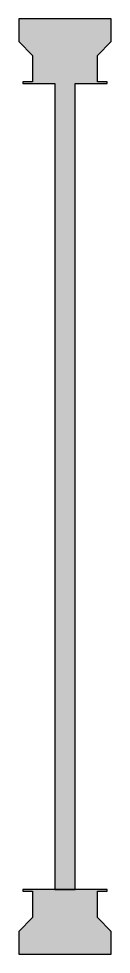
# Model space of a CAD drawing. Header units: metres. Extents: x -50 to 50, y -1025 to 0.
import ezdxf

# ---------------------------------------------------------------- set-up
doc = ezdxf.new("R2010")
doc.units = ezdxf.units.M

# ---------------------------------------------------------------- blocks, each defined once
blk = doc.blocks.new('DI_MONT_101')
at = {"layer": 'MONTANTE', "linetype": 'ByBlock'}
h = blk.add_hatch(color=256, dxfattribs=at)
h.dxf.hatch_style = 1
h.paths.add_polyline_path([(35.9, -40), (49, -26.4), (50.5, -24.9), (50.5, 0), (-50.5, 0), (-50.5, -24.9), (-35.5, -40.4), (-35.5, -69.2), (-46.1, -69.2), (-46.1, -71.1), (-11, -71.1), (-11, -953.9), (11, -953.9), (11, -71.1), (46.1, -71.1), (46.1, -69.2), (35.5, -69.2), (35.5, -40.4)])
h = blk.add_hatch(color=256, dxfattribs=at)
h.dxf.hatch_style = 1
h.paths.add_polyline_path([(35.5, -984.6), (35.5, -955.8), (46.1, -955.8), (46.1, -953.9), (-46.1, -953.9), (-46.1, -955.8), (-35.5, -955.8), (-35.5, -984.6), (-50.5, -1000.1), (-50.5, -1025), (50.5, -1025), (50.5, -1000.1), (49, -998.6), (35.9, -985)])
at = {"layer": 'MONTANTE', "lineweight": -2, "ltscale": 2}
for p, q in [((49, -26.4), (49.5, -25.8)), ((49, -998.6), (49.5, -999.2))]:
    blk.add_line(p, q, dxfattribs=at)
for points in [[(-46.1, -69.2), (-46.1, -71.1), (-11, -71.1), (-11, -953.9), (11, -953.9), (11, -71.1), (46.1, -71.1), (46.1, -69.2), (35.5, -69.2), (35.5, -40.4), (50.5, -24.9), (50.5, 0), (-50.5, 0), (-50.5, -24.9), (-35.5, -40.4), (-35.5, -69.2)], [(35.5, -984.6), (35.5, -955.8), (46.1, -955.8), (46.1, -953.9), (-46.1, -953.9), (-46.1, -955.8), (-35.5, -955.8), (-35.5, -984.6), (-50.5, -1000.1), (-50.5, -1025), (50.5, -1025), (50.5, -1000.1)]]:
    blk.add_lwpolyline(points, close=True, dxfattribs=at)

msp = doc.modelspace()

# ---------------------------------------------------------------- block references
msp.add_blockref('DI_MONT_101', (0, 0))

doc.saveas('drawing.dxf')
